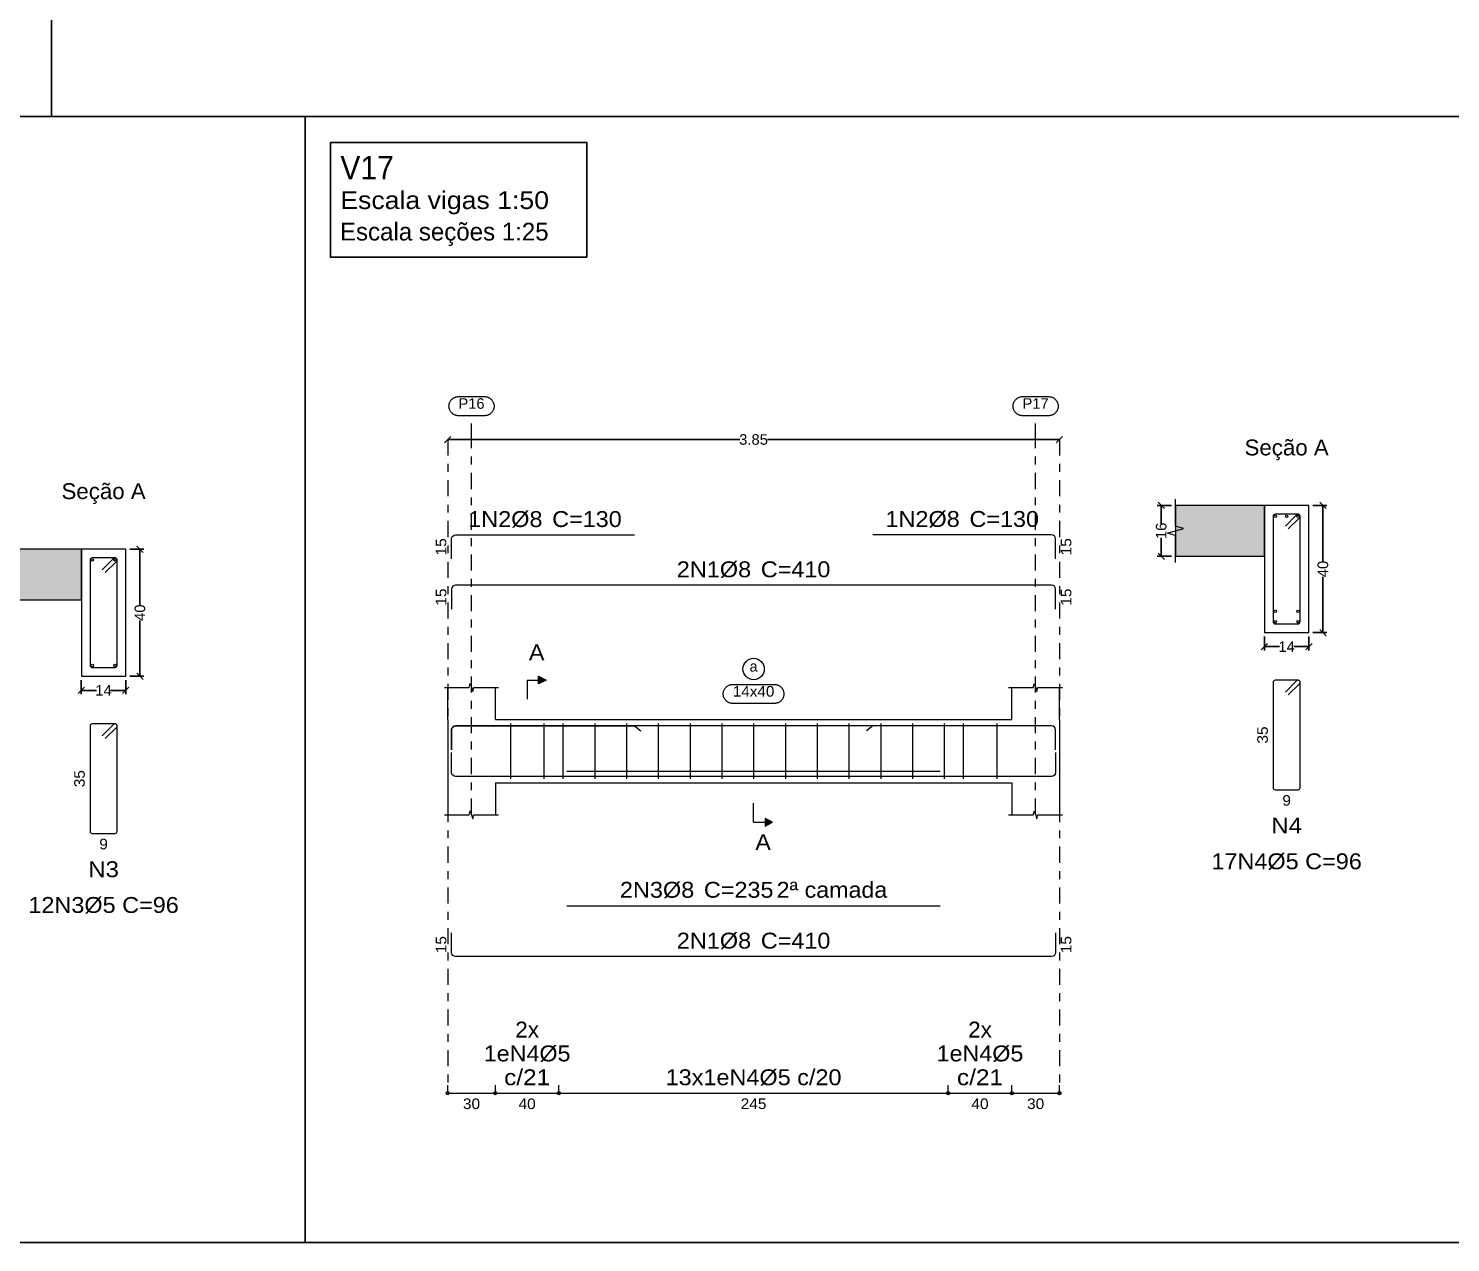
# Model space of a CAD drawing. Header units: centimetres. Extents: x 3194 to 3278, y -951 to -517.
# Drawn here: x 3241.88 to 3259.78, y -686.53 to -671.24 of the extents above; entities that cross this region are included whole.
import ezdxf
from ezdxf.enums import TextEntityAlignment as Align

# ---------------------------------------------------------------- set-up
doc = ezdxf.new("R2010")
doc.units = ezdxf.units.CM
doc.linetypes.add('CYPE_RAYAPUNTO', pattern=[0.4125, 0.2025, -0.105, 0, -0.105])
for name, color, linetype, lineweight in [('ARM_LONGITUDINAL_Ø8', 32, 'Continuous', 9), ('ARM_TRANSVERSAL_Ø5', 120, 'Continuous', 9), ('ELE_ARM_TRANS_TXT_EST', 7, 'Continuous', 9), ('ELE_CONT_NOS', 7, 'Continuous', 9), ('ELE_CONT_VIG_CONCRETO', 7, 'Continuous', 9), ('ELE_COT_COMPRIMENTO_PROJETADO', 8, 'Continuous', 0), ('ELE_COT_COT_ANCORAGENS', 8, 'Continuous', 0), ('ELE_COT_COT_EST', 8, 'Continuous', 0), ('ELE_COT_COT_LIN_APOIOS', 8, 'CYPE_RAYAPUNTO', 0), ('ELE_COT_TEXTOS_ESTRIBOS', 8, 'Continuous', 0), ('ELE_REF_COT_LIN_AUX_COTA', 8, 'CYPE_RAYAPUNTO', 9), ('ELE_REF_LINHAS_MARCAS_PLANTA', 8, 'Continuous', 9), ('ELE_REF_MARCAS_PLANTA', 8, 'Continuous', 9), ('ELE_REF_REF_ESCALA', 3, 'Continuous', 9), ('ELE_REF_REF_NOME', 8, 'Continuous', 9), ('ELE_REF_REF_REFERENCIA', 8, 'Continuous', 9), ('ELE_REF_TEXTO_REF_NOME', 8, 'Continuous', 9), ('ELE_REF_TEXTO_REF_REFERENCIA', 8, 'Continuous', 9), ('POR_ARM_LONG_ARM_TEXTOS', 7, 'Continuous', 9), ('POR_ARM_LONG_TXT_COMP', 7, 'Continuous', 9), ('POR_ARM_LONG_TXT_IND_LAYER_ARM_LONG', 7, 'Continuous', 9), ('SEC_CONT_LAJES_CORTE', 8, 'Continuous', 9), ('SEC_CONT_VIG_CONCRETO_CORTE', 7, 'Continuous', 9), ('SEC_COTAS_SEC_DIM_VIGA', 8, 'Continuous', 0), ('SEC_COTAS_TEXTOS_DETALHE_ESTRIBOS', 8, 'Continuous', 0), ('SEC_REF_TXT_NOMES', 2, 'Continuous', 9), ('SEC_REF_TXT_POSICOES_ARM_ESTRIBOS', 7, 'Continuous', 9)]:
    doc.layers.add(name, color=color, linetype=linetype, lineweight=lineweight)
doc.layers.add('COTA CYPE', color=31, linetype='Continuous')
doc.styles.add('CYPETXT', font='arial.ttf', dxfattribs={"height": 0.2})
doc.styles.add('CYPETXT_0.2', font='arial.ttf', dxfattribs={"height": 0.133333})
doc.dimstyles.new('cype_oblique', dxfattribs={"dimtxt": 0.18, "dimasz": 0.18, "dimexe": 0.05, "dimexo": 0.05, "dimgap": 0, "dimtad": 0, "dimdec": 4, "dimzin": 0, "dimdsep": 46, "dimtxsty": 'CYPETXT_0.2', "dimblk": 'OBLIQUE', "dimtsz": 0.04, "dimcen": 0.09, "dimadec": 0, "dimazin": 0, "dimtfac": 1, "dimtdec": 4, "dimtofl": 0, "dimtmove": 2, "dimatfit": 3, "dimfxl": 1, "dimtolj": 1, "dimtzin": 0, "dimarcsym": 0})

# ---------------------------------------------------------------- blocks, each defined once
blk = doc.blocks.new('*D1545')
at = {"layer": 'Defpoints', "color": 0, "transparency": 16777216}
for p in [(3242.55, -679.4), (3243.11, -679.4), (3243.11, -679.577)]:
    blk.add_point(p, dxfattribs=at)
at = {"layer": 'SEC_COTAS_SEC_DIM_VIGA', "color": 0, "lineweight": -2, "transparency": 16777216}
for p, q in [((3242.55, -679.45), (3242.55, -679.627)), ((3243.11, -679.45), (3243.11, -679.627)), ((3242.51, -679.617), (3242.59, -679.537)), ((3242.55, -679.577), (3242.741, -679.577)), ((3243.11, -679.577), (3242.919, -679.577)), ((3243.07, -679.617), (3243.15, -679.537))]:
    blk.add_line(p, q, dxfattribs=at)
at = {"layer": 'SEC_COTAS_SEC_DIM_VIGA', "color": 0, "transparency": 16777216, "insert": (3242.83, -679.577), "char_height": 0.1333, "attachment_point": 5, "style": 'CYPETXT_0.2'}
blk.add_mtext('\\A1;14', dxfattribs=at)
blk = doc.blocks.new('_OBLIQUE')
at = {"color": 0, "linetype": 'ByBlock'}
blk.add_line((-0.5, -0.5), (0.5, 0.5), dxfattribs=at)
blk = doc.blocks.new('*D1547')
at = {"layer": 'Defpoints', "color": 0, "transparency": 16777216}
for p in [(3243.11, -677.8), (3243.288, -677.8), (3243.11, -679.4)]:
    blk.add_point(p, dxfattribs=at)
at = {"layer": 'SEC_COTAS_SEC_DIM_VIGA', "color": 0, "lineweight": -2, "transparency": 16777216}
for p, q in [((3243.16, -677.8), (3243.338, -677.8)), ((3243.328, -677.84), (3243.248, -677.76)), ((3243.288, -677.8), (3243.288, -678.502)), ((3243.288, -679.4), (3243.288, -678.698)), ((3243.16, -679.4), (3243.338, -679.4)), ((3243.328, -679.44), (3243.248, -679.36))]:
    blk.add_line(p, q, dxfattribs=at)
at = {"layer": 'SEC_COTAS_SEC_DIM_VIGA', "color": 0, "transparency": 16777216, "insert": (3243.288, -678.6), "char_height": 0.1333, "attachment_point": 5, "rotation": 90, "style": 'CYPETXT_0.2'}
blk.add_mtext('\\A1;40', dxfattribs=at)
blk = doc.blocks.new('*D1549')
at = {"layer": 'Defpoints', "color": 0, "transparency": 16777216}
for p in [(3257.441, -678.85), (3258.001, -678.85), (3258.001, -679.027)]:
    blk.add_point(p, dxfattribs=at)
at = {"layer": 'SEC_COTAS_SEC_DIM_VIGA', "color": 0, "lineweight": -2, "transparency": 16777216}
for p, q in [((3257.441, -678.9), (3257.441, -679.077)), ((3258.001, -678.9), (3258.001, -679.077)), ((3257.401, -679.067), (3257.481, -678.987)), ((3257.441, -679.027), (3257.632, -679.027)), ((3258.001, -679.027), (3257.81, -679.027)), ((3257.961, -679.067), (3258.041, -678.987))]:
    blk.add_line(p, q, dxfattribs=at)
at = {"layer": 'SEC_COTAS_SEC_DIM_VIGA', "color": 0, "transparency": 16777216, "insert": (3257.721, -679.027), "char_height": 0.1333, "attachment_point": 5, "style": 'CYPETXT_0.2'}
blk.add_mtext('\\A1;14', dxfattribs=at)
blk = doc.blocks.new('*D1550')
at = {"layer": 'Defpoints', "color": 0, "transparency": 16777216}
for p in [(3256.143, -677.25), (3256.321, -677.25), (3256.321, -677.89)]:
    blk.add_point(p, dxfattribs=at)
at = {"layer": 'SEC_COTAS_SEC_DIM_VIGA', "color": 0, "lineweight": -2, "transparency": 16777216}
for p, q in [((3256.271, -677.25), (3256.093, -677.25)), ((3256.183, -677.29), (3256.103, -677.21)), ((3256.143, -677.25), (3256.143, -677.481)), ((3256.143, -677.89), (3256.143, -677.659)), ((3256.183, -677.93), (3256.103, -677.85)), ((3256.271, -677.89), (3256.093, -677.89))]:
    blk.add_line(p, q, dxfattribs=at)
at = {"layer": 'SEC_COTAS_SEC_DIM_VIGA', "color": 0, "transparency": 16777216, "insert": (3256.143, -677.57), "char_height": 0.1333, "attachment_point": 5, "rotation": 90, "style": 'CYPETXT_0.2'}
blk.add_mtext('\\A1;16', dxfattribs=at)
blk = doc.blocks.new('*D1551')
at = {"layer": 'Defpoints', "color": 0, "transparency": 16777216}
for p in [(3258.001, -677.25), (3258.178, -677.25), (3258.001, -678.85)]:
    blk.add_point(p, dxfattribs=at)
at = {"layer": 'SEC_COTAS_SEC_DIM_VIGA', "color": 0, "lineweight": -2, "transparency": 16777216}
for p, q in [((3258.051, -677.25), (3258.228, -677.25)), ((3258.218, -677.29), (3258.138, -677.21)), ((3258.178, -677.25), (3258.178, -677.952)), ((3258.178, -678.85), (3258.178, -678.148)), ((3258.051, -678.85), (3258.228, -678.85)), ((3258.218, -678.89), (3258.138, -678.81))]:
    blk.add_line(p, q, dxfattribs=at)
at = {"layer": 'SEC_COTAS_SEC_DIM_VIGA', "color": 0, "transparency": 16777216, "insert": (3258.178, -678.05), "char_height": 0.1333, "attachment_point": 5, "rotation": 90, "style": 'CYPETXT_0.2'}
blk.add_mtext('\\A1;40', dxfattribs=at)
blk = doc.blocks.new('*D1552')
at = {"layer": 'Defpoints', "color": 0, "transparency": 16777216}
for p in [(3247.161, -676.42), (3247.161, -676.42), (3254.861, -676.42)]:
    blk.add_point(p, dxfattribs=at)
at = {"layer": 'ELE_COT_COMPRIMENTO_PROJETADO', "color": 0, "lineweight": -2, "transparency": 16777216}
for p, q in [((3247.121, -676.46), (3247.201, -676.38)), ((3247.161, -676.42), (3250.838, -676.42)), ((3254.861, -676.42), (3251.185, -676.42)), ((3254.821, -676.46), (3254.901, -676.38))]:
    blk.add_line(p, q, dxfattribs=at)
at = {"layer": 'ELE_COT_COMPRIMENTO_PROJETADO', "color": 0, "transparency": 16777216, "insert": (3251.011, -676.42), "char_height": 0.1333, "attachment_point": 5, "style": 'CYPETXT_0.2'}
blk.add_mtext('\\A1;3.85', dxfattribs=at)

msp = doc.modelspace()

# ---------------------------------------------------------------- hatches: boundary and pattern name
at = {"layer": 'ELE_REF_LINHAS_MARCAS_PLANTA'}
for points in [[(3248.30545, -679.49591), (3248.30545, -679.39991), (3248.40145, -679.44791)], [(3251.15545, -681.18991), (3251.15545, -681.28591), (3251.25145, -681.23791)]]:
    msp.add_hatch(color=256, dxfattribs=at).paths.add_polyline_path(points)
at = {"layer": 'SEC_CONT_LAJES_CORTE', "true_color": 0xdad7d3}
for points in [[(3256.32078, -677.88976), (3257.44078, -677.88976), (3257.44078, -677.24976), (3256.32078, -677.24976)], [(3241.43033, -678.43962), (3242.55033, -678.43962), (3242.55033, -677.79962), (3241.43033, -677.79962)]]:
    msp.add_hatch(color=254, dxfattribs=at).paths.add_polyline_path(points)

# ---------------------------------------------------------------- linework, layer by layer
for p, q in [((3242.17587, -658.55377), (3242.17587, -672.35504)), ((3196.8194, -672.35504), (3259.9194, -672.35504)), ((3245.36642, -672.35504), (3245.36642, -686.52861)), ((3196.8194, -686.52861), (3259.9194, -686.52861))]:
    msp.add_line(p, q)
at = {"layer": 'ARM_LONGITUDINAL_Ø8'}
for p, q in [((3249.51145, -680.02491), (3249.59071, -680.08588)), ((3252.51145, -680.02491), (3252.43219, -680.08588))]:
    msp.add_line(p, q, dxfattribs=at)
for points in [[(3247.21145, -677.92103), (3247.21145, -677.66903), (3247.2151, -677.65066), (3247.22551, -677.63508), (3247.24108, -677.62468), (3247.25945, -677.62103), (3249.51145, -677.62103)], [(3254.81145, -677.91976), (3254.81145, -677.66776), (3254.80779, -677.64939), (3254.79739, -677.63382), (3254.78182, -677.62341), (3254.76345, -677.61976), (3252.51145, -677.61976)], [(3254.81145, -678.5535), (3254.81145, -678.3015), (3254.80779, -678.28313), (3254.79739, -678.26756), (3254.78182, -678.25715), (3254.76345, -678.2535), (3247.25945, -678.2535), (3247.24108, -678.25715), (3247.22551, -678.26756), (3247.2151, -678.28313), (3247.21145, -678.3015), (3247.21145, -678.5535)], [(3254.81145, -680.32491), (3254.81145, -680.07291), (3254.80779, -680.05454), (3254.79739, -680.03897), (3254.78182, -680.02856), (3254.76345, -680.02491), (3247.25945, -680.02491), (3247.24108, -680.02856), (3247.22551, -680.03897), (3247.2151, -680.05454), (3247.21145, -680.07291), (3247.21145, -680.32491)], [(3247.21145, -680.32491), (3247.21145, -680.07291), (3247.2151, -680.05454), (3247.22551, -680.03897), (3247.24108, -680.02856), (3247.25945, -680.02491), (3249.51145, -680.02491)], [(3254.81145, -680.32491), (3254.81145, -680.07291), (3254.80779, -680.05454), (3254.79739, -680.03897), (3254.78182, -680.02856), (3254.76345, -680.02491), (3252.51145, -680.02491)], [(3254.81145, -680.36091), (3254.81145, -680.61291), (3254.80779, -680.63128), (3254.79739, -680.64685), (3254.78182, -680.65726), (3254.76345, -680.66091), (3247.25945, -680.66091), (3247.24108, -680.65726), (3247.22551, -680.64685), (3247.2151, -680.63128), (3247.21145, -680.61291), (3247.21145, -680.36091)], [(3248.66145, -680.59491), (3253.36145, -680.59491)], [(3248.66145, -682.28791), (3253.36145, -682.28791)], [(3254.81145, -682.62791), (3254.81145, -682.87991), (3254.80779, -682.89828), (3254.79739, -682.91385), (3254.78182, -682.92426), (3254.76345, -682.92791), (3247.25945, -682.92791), (3247.24108, -682.92426), (3247.22551, -682.91385), (3247.2151, -682.89828), (3247.21145, -682.87991), (3247.21145, -682.62791)]]:
    msp.add_lwpolyline(points, dxfattribs=at)
for centre in [(3257.57678, -677.38576), (3257.72078, -677.38576), (3257.86478, -677.38576), (3242.68633, -677.93562), (3242.97433, -677.93562), (3257.57678, -678.58176), (3257.86478, -678.58176), (3257.57678, -678.71376), (3257.86478, -678.71376), (3242.68633, -679.26362), (3242.97433, -679.26362)]:
    msp.add_circle(centre, 0.016, dxfattribs=at)
at = {"layer": 'ARM_TRANSVERSAL_Ø5'}
for p, q in [((3247.95145, -679.99291), (3247.95145, -680.69291)), ((3248.37145, -679.99291), (3248.37145, -680.69291)), ((3248.61145, -679.99291), (3248.61145, -680.69291)), ((3249.01145, -679.99291), (3249.01145, -680.69291)), ((3249.41145, -679.99291), (3249.41145, -680.69291)), ((3249.81145, -679.99291), (3249.81145, -680.69291)), ((3250.21145, -679.99291), (3250.21145, -680.69291)), ((3250.61145, -679.99291), (3250.61145, -680.69291)), ((3251.01145, -679.99291), (3251.01145, -680.69291)), ((3251.41145, -679.99291), (3251.41145, -680.69291)), ((3251.81145, -679.99291), (3251.81145, -680.69291)), ((3252.21145, -679.99291), (3252.21145, -680.69291)), ((3252.61145, -679.99291), (3252.61145, -680.69291)), ((3253.01145, -679.99291), (3253.01145, -680.69291)), ((3253.41145, -679.99291), (3253.41145, -680.69291)), ((3253.65145, -679.99291), (3253.65145, -680.69291)), ((3254.07145, -679.99291), (3254.07145, -680.69291))]:
    msp.add_line(p, q, dxfattribs=at)
for points in [[(3257.74175, -677.54557), (3257.88317, -677.40415), (3257.8864, -677.40021), (3257.8888, -677.39571), (3257.89028, -677.39083), (3257.89078, -677.38576), (3257.89028, -677.38069), (3257.8888, -677.37581), (3257.8864, -677.37132), (3257.88317, -677.36738), (3257.87923, -677.36414), (3257.87473, -677.36174), (3257.86985, -677.36026), (3257.86478, -677.35976), (3257.57678, -677.35976), (3257.56683, -677.36174), (3257.5584, -677.36738), (3257.55276, -677.37581), (3257.55078, -677.38576), (3257.55078, -678.71376), (3257.55276, -678.72371), (3257.5584, -678.73215), (3257.56683, -678.73778), (3257.57678, -678.73976), (3257.86478, -678.73976), (3257.87473, -678.73778), (3257.88317, -678.73215), (3257.8888, -678.72371), (3257.89078, -678.71376), (3257.89078, -677.38576), (3257.89028, -677.38069), (3257.8888, -677.37581), (3257.8864, -677.37132), (3257.88317, -677.36738), (3257.87923, -677.36414), (3257.87473, -677.36174), (3257.86985, -677.36026), (3257.86478, -677.35976), (3257.85971, -677.36026), (3257.85483, -677.36174), (3257.85034, -677.36414), (3257.8464, -677.36738), (3257.70498, -677.5088)], [(3242.8513, -678.09543), (3242.99272, -677.95401), (3242.99595, -677.95007), (3242.99835, -677.94557), (3242.99983, -677.94069), (3243.00033, -677.93562), (3242.99983, -677.93055), (3242.99835, -677.92567), (3242.99595, -677.92118), (3242.99272, -677.91724), (3242.98878, -677.914), (3242.98428, -677.9116), (3242.97941, -677.91012), (3242.97433, -677.90962), (3242.68633, -677.90962), (3242.67638, -677.9116), (3242.66795, -677.91724), (3242.66231, -677.92567), (3242.66033, -677.93562), (3242.66033, -679.26362), (3242.66231, -679.27357), (3242.66795, -679.28201), (3242.67638, -679.28764), (3242.68633, -679.28962), (3242.97433, -679.28962), (3242.98428, -679.28764), (3242.99272, -679.28201), (3242.99835, -679.27357), (3243.00033, -679.26362), (3243.00033, -677.93562), (3242.99983, -677.93055), (3242.99835, -677.92567), (3242.99595, -677.92118), (3242.99272, -677.91724), (3242.98878, -677.914), (3242.98428, -677.9116), (3242.97941, -677.91012), (3242.97433, -677.90962), (3242.96926, -677.91012), (3242.96438, -677.9116), (3242.95989, -677.914), (3242.95595, -677.91724), (3242.81453, -678.05866)], [(3257.74175, -679.6349), (3257.88317, -679.49348), (3257.8864, -679.48954), (3257.8888, -679.48504), (3257.89028, -679.48017), (3257.89078, -679.47509), (3257.89028, -679.47002), (3257.8888, -679.46514), (3257.8864, -679.46065), (3257.88317, -679.45671), (3257.87923, -679.45348), (3257.87473, -679.45107), (3257.86985, -679.44959), (3257.86478, -679.44909), (3257.57678, -679.44909), (3257.56683, -679.45107), (3257.5584, -679.45671), (3257.55276, -679.46514), (3257.55078, -679.47509), (3257.55078, -680.80309), (3257.55276, -680.81304), (3257.5584, -680.82148), (3257.56683, -680.82711), (3257.57678, -680.82909), (3257.86478, -680.82909), (3257.87473, -680.82711), (3257.88317, -680.82148), (3257.8888, -680.81304), (3257.89078, -680.80309), (3257.89078, -679.47509), (3257.89028, -679.47002), (3257.8888, -679.46514), (3257.8864, -679.46065), (3257.88317, -679.45671), (3257.87923, -679.45348), (3257.87473, -679.45107), (3257.86985, -679.44959), (3257.86478, -679.44909), (3257.85971, -679.44959), (3257.85483, -679.45107), (3257.85034, -679.45348), (3257.8464, -679.45671), (3257.70498, -679.59813)], [(3242.8513, -680.18476), (3242.99272, -680.04334), (3242.99595, -680.0394), (3242.99835, -680.03491), (3242.99983, -680.03003), (3243.00033, -680.02496), (3242.99983, -680.01988), (3242.99835, -680.01501), (3242.99595, -680.01051), (3242.99272, -680.00657), (3242.98878, -680.00334), (3242.98428, -680.00093), (3242.97941, -679.99946), (3242.97433, -679.99896), (3242.68633, -679.99896), (3242.67638, -680.00093), (3242.66795, -680.00657), (3242.66231, -680.01501), (3242.66033, -680.02496), (3242.66033, -681.35296), (3242.66231, -681.36291), (3242.66795, -681.37134), (3242.67638, -681.37698), (3242.68633, -681.37896), (3242.97433, -681.37896), (3242.98428, -681.37698), (3242.99272, -681.37134), (3242.99835, -681.36291), (3243.00033, -681.35296), (3243.00033, -680.02496), (3242.99983, -680.01988), (3242.99835, -680.01501), (3242.99595, -680.01051), (3242.99272, -680.00657), (3242.98878, -680.00334), (3242.98428, -680.00093), (3242.97941, -679.99946), (3242.97433, -679.99896), (3242.96926, -679.99946), (3242.96438, -680.00093), (3242.95989, -680.00334), (3242.95595, -680.00657), (3242.81453, -680.14799)]]:
    msp.add_lwpolyline(points, dxfattribs=at)
at = {"layer": 'COTA CYPE'}
msp.add_lwpolyline([(3245.68485, -672.67949), (3248.91126, -672.67949), (3248.91126, -674.12297), (3245.68485, -674.12297)], close=True, dxfattribs=at)
at = {"layer": 'ELE_CONT_NOS'}
for p, q in [((3247.16145, -679.94291), (3247.16145, -679.54291)), ((3247.76145, -679.94291), (3247.76145, -679.54291)), ((3254.26145, -679.94291), (3254.26145, -679.54291)), ((3254.86145, -679.94291), (3254.86145, -679.54291)), ((3247.16145, -680.74291), (3247.16145, -681.14291)), ((3247.76145, -680.74291), (3247.76145, -681.14291)), ((3254.26145, -680.74291), (3254.26145, -681.14291)), ((3254.86145, -680.74291), (3254.86145, -681.14291))]:
    msp.add_line(p, q, dxfattribs=at)
for points in [[(3247.12145, -679.54291), (3247.43145, -679.54291), (3247.44645, -679.49291), (3247.47645, -679.59291), (3247.49145, -679.54291), (3247.80145, -679.54291)], [(3254.22145, -679.54291), (3254.53145, -679.54291), (3254.54645, -679.49291), (3254.57645, -679.59291), (3254.59145, -679.54291), (3254.90145, -679.54291)], [(3247.16145, -679.94291), (3247.16145, -680.74291)], [(3254.86145, -679.94291), (3254.86145, -680.74291)], [(3247.12145, -681.14291), (3247.43145, -681.14291), (3247.44645, -681.09291), (3247.47645, -681.19291), (3247.49145, -681.14291), (3247.80145, -681.14291)], [(3254.22145, -681.14291), (3254.53145, -681.14291), (3254.54645, -681.09291), (3254.57645, -681.19291), (3254.59145, -681.14291), (3254.90145, -681.14291)]]:
    msp.add_lwpolyline(points, dxfattribs=at)
at = {"layer": 'ELE_CONT_VIG_CONCRETO'}
for p, q in [((3247.76145, -679.94291), (3254.26145, -679.94291)), ((3247.76145, -680.74291), (3254.26145, -680.74291))]:
    msp.add_line(p, q, dxfattribs=at)
at = {"layer": 'ELE_COT_COT_EST'}
for p, q in [((3247.16145, -684.64791), (3247.16145, -684.54791)), ((3247.76145, -684.64791), (3247.76145, -684.54791)), ((3248.56145, -684.64791), (3248.56145, -684.54791)), ((3253.46145, -684.64791), (3253.46145, -684.54791)), ((3254.26145, -684.64791), (3254.26145, -684.54791))]:
    msp.add_line(p, q, dxfattribs=at)
for points in [[(3247.16145, -684.64791), (3247.76145, -684.64791), (3247.76145, -684.54791)], [(3247.76145, -684.64791), (3248.56145, -684.64791), (3248.56145, -684.54791)], [(3248.56145, -684.64791), (3253.46145, -684.64791), (3253.46145, -684.54791)], [(3253.46145, -684.64791), (3254.26145, -684.64791), (3254.26145, -684.54791)], [(3254.26145, -684.64791), (3254.86145, -684.64791), (3254.86145, -684.54791)]]:
    msp.add_lwpolyline(points, dxfattribs=at)
for centre in [(3247.16145, -684.64791), (3247.76145, -684.64791), (3247.76145, -684.64791), (3248.56145, -684.64791), (3248.56145, -684.64791), (3253.46145, -684.64791), (3253.46145, -684.64791), (3254.26145, -684.64791), (3254.26145, -684.64791), (3254.86145, -684.64791)]:
    msp.add_circle(centre, 0.02, dxfattribs=at)
at = {"layer": 'ELE_COT_COT_LIN_APOIOS'}
for p, q in [((3247.16145, -676.41976), (3247.16145, -684.64791)), ((3254.86145, -676.41976), (3254.86145, -684.64791))]:
    msp.add_line(p, q, dxfattribs=at)
at = {"layer": 'ELE_REF_COT_LIN_AUX_COTA'}
for p, q in [((3247.46145, -676.41976), (3247.46145, -676.11976)), ((3254.56145, -676.41976), (3254.56145, -676.11976)), ((3247.46145, -681.14291), (3247.46145, -676.41976)), ((3254.56145, -681.14291), (3254.56145, -676.41976))]:
    msp.add_line(p, q, dxfattribs=at)
at = {"layer": 'ELE_REF_LINHAS_MARCAS_PLANTA'}
for p, q in [((3248.16145, -679.44791), (3248.16145, -679.68791)), ((3248.16145, -679.44791), (3248.30545, -679.44791)), ((3251.01145, -681.23791), (3251.01145, -680.99791)), ((3251.01145, -681.23791), (3251.15545, -681.23791))]:
    msp.add_line(p, q, dxfattribs=at)
for points in [[(3248.30545, -679.49591), (3248.30545, -679.39991), (3248.40145, -679.44791)], [(3251.15545, -681.18991), (3251.15545, -681.28591), (3251.25145, -681.23791)]]:
    msp.add_lwpolyline(points, close=True, dxfattribs=at)
at = {"layer": 'ELE_REF_REF_NOME'}
msp.add_lwpolyline([(3251.27345, -679.50291), (3251.28146, -679.50318), (3251.28944, -679.50398), (3251.29735, -679.50531), (3251.30515, -679.50717), (3251.31281, -679.50955), (3251.3203, -679.51243), (3251.32757, -679.51581), (3251.3346, -679.51966), (3251.34136, -679.52398), (3251.34782, -679.52873), (3251.35394, -679.53391), (3251.35971, -679.53949), (3251.36509, -679.54543), (3251.37006, -679.55173), (3251.3746, -679.55834), (3251.37868, -679.56524), (3251.3823, -679.5724), (3251.38543, -679.57978), (3251.38806, -679.58736), (3251.39018, -679.59509), (3251.39178, -679.60295), (3251.39285, -679.6109), (3251.39338, -679.6189), (3251.39338, -679.62692), (3251.39285, -679.63492), (3251.39178, -679.64287), (3251.39018, -679.65073), (3251.38806, -679.65846), (3251.38543, -679.66604), (3251.3823, -679.67342), (3251.37868, -679.68058), (3251.3746, -679.68748), (3251.37006, -679.69409), (3251.36509, -679.70038), (3251.35971, -679.70633), (3251.35394, -679.71191), (3251.34782, -679.71709), (3251.34136, -679.72184), (3251.3346, -679.72616), (3251.32757, -679.73001), (3251.3203, -679.73339), (3251.31281, -679.73627), (3251.30515, -679.73865), (3251.29735, -679.7405), (3251.28944, -679.74184), (3251.28146, -679.74264), (3251.27345, -679.74291), (3250.74945, -679.74291), (3250.74143, -679.74264), (3250.73345, -679.74184), (3250.72555, -679.7405), (3250.71774, -679.73865), (3250.71009, -679.73627), (3250.7026, -679.73339), (3250.69533, -679.73001), (3250.68829, -679.72616), (3250.68153, -679.72184), (3250.67508, -679.71709), (3250.66895, -679.71191), (3250.66319, -679.70633), (3250.65781, -679.70038), (3250.65284, -679.69409), (3250.6483, -679.68748), (3250.64421, -679.68058), (3250.6406, -679.67342), (3250.63747, -679.66604), (3250.63484, -679.65846), (3250.63272, -679.65073), (3250.63112, -679.64287), (3250.63005, -679.63492), (3250.62952, -679.62692), (3250.62952, -679.6189), (3250.63005, -679.6109), (3250.63112, -679.60295), (3250.63272, -679.59509), (3250.63484, -679.58736), (3250.63747, -679.57978), (3250.6406, -679.5724), (3250.64421, -679.56524), (3250.6483, -679.55834), (3250.65284, -679.55173), (3250.65781, -679.54543), (3250.66319, -679.53949), (3250.66895, -679.53391), (3250.67508, -679.52873), (3250.68153, -679.52398), (3250.68829, -679.51966), (3250.69533, -679.51581), (3250.7026, -679.51243), (3250.71009, -679.50955), (3250.71774, -679.50717), (3250.72555, -679.50531), (3250.73345, -679.50398), (3250.74143, -679.50318), (3250.74945, -679.50291), (3251.27345, -679.50291)], close=True, dxfattribs=at)
msp.add_circle((3251.01145, -679.3082), 0.13471, dxfattribs=at)
at = {"layer": 'ELE_REF_REF_REFERENCIA'}
for points in [[(3247.62545, -675.87976), (3247.63346, -675.88003), (3247.64144, -675.88083), (3247.64935, -675.88216), (3247.65715, -675.88402), (3247.66481, -675.8864), (3247.6723, -675.88928), (3247.67957, -675.89266), (3247.6866, -675.89651), (3247.69336, -675.90083), (3247.69982, -675.90558), (3247.70594, -675.91076), (3247.71171, -675.91634), (3247.71709, -675.92229), (3247.72206, -675.92858), (3247.7266, -675.93519), (3247.73068, -675.94209), (3247.7343, -675.94925), (3247.73743, -675.95663), (3247.74006, -675.96421), (3247.74218, -675.97194), (3247.74378, -675.9798), (3247.74485, -675.98775), (3247.74538, -675.99575), (3247.74538, -676.00377), (3247.74485, -676.01177), (3247.74378, -676.01972), (3247.74218, -676.02758), (3247.74006, -676.03531), (3247.73743, -676.04289), (3247.7343, -676.05027), (3247.73068, -676.05743), (3247.7266, -676.06433), (3247.72206, -676.07094), (3247.71709, -676.07724), (3247.71171, -676.08318), (3247.70594, -676.08876), (3247.69982, -676.09394), (3247.69336, -676.09869), (3247.6866, -676.10301), (3247.67957, -676.10686), (3247.6723, -676.11024), (3247.66481, -676.11312), (3247.65715, -676.1155), (3247.64935, -676.11736), (3247.64144, -676.11869), (3247.63346, -676.11949), (3247.62545, -676.11976), (3247.29745, -676.11976), (3247.28943, -676.11949), (3247.28145, -676.11869), (3247.27355, -676.11736), (3247.26574, -676.1155), (3247.25809, -676.11312), (3247.2506, -676.11024), (3247.24333, -676.10686), (3247.23629, -676.10301), (3247.22953, -676.09869), (3247.22308, -676.09394), (3247.21695, -676.08876), (3247.21119, -676.08318), (3247.20581, -676.07724), (3247.20084, -676.07094), (3247.1963, -676.06433), (3247.19221, -676.05743), (3247.1886, -676.05027), (3247.18547, -676.04289), (3247.18284, -676.03531), (3247.18072, -676.02758), (3247.17912, -676.01972), (3247.17805, -676.01177), (3247.17752, -676.00377), (3247.17752, -675.99575), (3247.17805, -675.98775), (3247.17912, -675.9798), (3247.18072, -675.97194), (3247.18284, -675.96421), (3247.18547, -675.95663), (3247.1886, -675.94925), (3247.19221, -675.94209), (3247.1963, -675.93519), (3247.20084, -675.92858), (3247.20581, -675.92229), (3247.21119, -675.91634), (3247.21695, -675.91076), (3247.22308, -675.90558), (3247.22953, -675.90083), (3247.23629, -675.89651), (3247.24333, -675.89266), (3247.2506, -675.88928), (3247.25809, -675.8864), (3247.26574, -675.88402), (3247.27355, -675.88216), (3247.28145, -675.88083), (3247.28943, -675.88003), (3247.29745, -675.87976), (3247.62545, -675.87976)], [(3254.72545, -675.87976), (3254.73346, -675.88003), (3254.74144, -675.88083), (3254.74935, -675.88216), (3254.75715, -675.88402), (3254.76481, -675.8864), (3254.7723, -675.88928), (3254.77957, -675.89266), (3254.7866, -675.89651), (3254.79336, -675.90083), (3254.79982, -675.90558), (3254.80594, -675.91076), (3254.81171, -675.91634), (3254.81709, -675.92229), (3254.82206, -675.92858), (3254.8266, -675.93519), (3254.83068, -675.94209), (3254.8343, -675.94925), (3254.83743, -675.95663), (3254.84006, -675.96421), (3254.84218, -675.97194), (3254.84378, -675.9798), (3254.84485, -675.98775), (3254.84538, -675.99575), (3254.84538, -676.00377), (3254.84485, -676.01177), (3254.84378, -676.01972), (3254.84218, -676.02758), (3254.84006, -676.03531), (3254.83743, -676.04289), (3254.8343, -676.05027), (3254.83068, -676.05743), (3254.8266, -676.06433), (3254.82206, -676.07094), (3254.81709, -676.07724), (3254.81171, -676.08318), (3254.80594, -676.08876), (3254.79982, -676.09394), (3254.79336, -676.09869), (3254.7866, -676.10301), (3254.77957, -676.10686), (3254.7723, -676.11024), (3254.76481, -676.11312), (3254.75715, -676.1155), (3254.74935, -676.11736), (3254.74144, -676.11869), (3254.73346, -676.11949), (3254.72545, -676.11976), (3254.39745, -676.11976), (3254.38943, -676.11949), (3254.38145, -676.11869), (3254.37355, -676.11736), (3254.36574, -676.1155), (3254.35809, -676.11312), (3254.3506, -676.11024), (3254.34333, -676.10686), (3254.33629, -676.10301), (3254.32953, -676.09869), (3254.32308, -676.09394), (3254.31695, -676.08876), (3254.31119, -676.08318), (3254.30581, -676.07724), (3254.30084, -676.07094), (3254.2963, -676.06433), (3254.29221, -676.05743), (3254.2886, -676.05027), (3254.28547, -676.04289), (3254.28284, -676.03531), (3254.28072, -676.02758), (3254.27912, -676.01972), (3254.27805, -676.01177), (3254.27752, -676.00377), (3254.27752, -675.99575), (3254.27805, -675.98775), (3254.27912, -675.9798), (3254.28072, -675.97194), (3254.28284, -675.96421), (3254.28547, -675.95663), (3254.2886, -675.94925), (3254.29221, -675.94209), (3254.2963, -675.93519), (3254.30084, -675.92858), (3254.30581, -675.92229), (3254.31119, -675.91634), (3254.31695, -675.91076), (3254.32308, -675.90558), (3254.32953, -675.90083), (3254.33629, -675.89651), (3254.34333, -675.89266), (3254.3506, -675.88928), (3254.35809, -675.8864), (3254.36574, -675.88402), (3254.37355, -675.88216), (3254.38145, -675.88083), (3254.38943, -675.88003), (3254.39745, -675.87976), (3254.72545, -675.87976)]]:
    msp.add_lwpolyline(points, close=True, dxfattribs=at)
at = {"layer": 'SEC_CONT_LAJES_CORTE'}
for points in [[(3256.32078, -677.96976), (3256.32078, -677.62976), (3256.22078, -677.59976), (3256.42078, -677.53976), (3256.32078, -677.50976), (3256.32078, -677.16976)], [(3256.32078, -677.88976), (3257.44078, -677.88976), (3257.44078, -677.24976), (3256.32078, -677.24976)], [(3241.43033, -678.43962), (3242.55033, -678.43962), (3242.55033, -677.79962), (3241.43033, -677.79962)]]:
    msp.add_lwpolyline(points, dxfattribs=at)
at = {"layer": 'SEC_CONT_LAJES_CORTE', "color": 254, "true_color": 0xdad7d3}
for points in [[(3256.32078, -677.88976), (3257.44078, -677.88976), (3257.44078, -677.24976), (3256.32078, -677.24976)], [(3241.43033, -678.43962), (3242.55033, -678.43962), (3242.55033, -677.79962), (3241.43033, -677.79962)]]:
    msp.add_lwpolyline(points, close=True, dxfattribs=at)
at = {"layer": 'SEC_CONT_VIG_CONCRETO_CORTE'}
for points in [[(3258.00078, -677.24976), (3257.44078, -677.24976), (3257.44078, -678.84976), (3258.00078, -678.84976), (3258.00078, -677.24976)], [(3243.11033, -677.79962), (3242.55033, -677.79962), (3242.55033, -679.39962), (3243.11033, -679.39962), (3243.11033, -677.79962)]]:
    msp.add_lwpolyline(points, close=True, dxfattribs=at)

# ---------------------------------------------------------------- texts
at = {"layer": 'COTA CYPE', "style": 'CYPETXT', "width": 0.911221}
msp.add_text('V17', height=0.297399, dxfattribs=at).set_placement((3245.81026, -673.14626), (3246.48387, -673.14626), align=Align.FIT)
at = {"layer": 'ELE_ARM_TRANS_TXT_EST', "style": 'CYPETXT'}
for s, width, p, p2 in [('2x', 1.016644, (3248.01145, -683.94791), (3248.31145, -683.94791)), ('2x', 1.016644, (3253.71145, -683.94791), (3254.01145, -683.94791)), ('1eN4%%c5', 1.049339, (3247.61545, -684.24791), (3248.70745, -684.24791)), ('1eN4%%c5', 1.049339, (3253.31545, -684.24791), (3254.40745, -684.24791)), ('c/21', 1.096376, (3247.87195, -684.54791), (3248.45095, -684.54791)), ('13x1eN4%%c5 c/20', 1.055863, (3249.90445, -684.54791), (3252.11845, -684.54791)), ('c/21', 1.096376, (3253.57195, -684.54791), (3254.15095, -684.54791))]:
    msp.add_text(s, height=0.2, dxfattribs=dict(at, width=width)).set_placement(p, p2, align=Align.FIT)
at = {"layer": 'ELE_COT_COT_ANCORAGENS', "style": 'CYPETXT', "width": 1.042546}
for p, p2 in [((3247.14478, -677.87903), (3247.14478, -677.66303)), ((3255.01145, -677.87776), (3255.01145, -677.66176)), ((3247.14478, -678.5115), (3247.14478, -678.2955)), ((3255.01145, -678.5115), (3255.01145, -678.2955)), ((3247.14478, -682.88591), (3247.14478, -682.66991)), ((3255.01145, -682.88591), (3255.01145, -682.66991))]:
    msp.add_text('15', height=0.133333, rotation=90, dxfattribs=at).set_placement(p, p2, align=Align.FIT)
at = {"layer": 'ELE_COT_TEXTOS_ESTRIBOS', "style": 'CYPETXT', "width": 1.042546}
for s, p, p2 in [('30', (3247.35345, -684.84791), (3247.56945, -684.84791)), ('40', (3248.05345, -684.84791), (3248.26945, -684.84791)), ('245', (3250.84945, -684.84791), (3251.17345, -684.84791)), ('40', (3253.75345, -684.84791), (3253.96945, -684.84791)), ('30', (3254.45345, -684.84791), (3254.66945, -684.84791))]:
    msp.add_text(s, height=0.133333, dxfattribs=at).set_placement(p, p2, align=Align.FIT)
at = {"layer": 'ELE_REF_MARCAS_PLANTA', "style": 'CYPETXT', "width": 1.044083}
for p, p2 in [((3248.18395, -679.19791), (3248.37895, -679.19791)), ((3251.03395, -681.58791), (3251.22895, -681.58791))]:
    msp.add_text('A', height=0.2, dxfattribs=at).set_placement(p, p2, align=Align.FIT)
at = {"layer": 'ELE_REF_REF_ESCALA', "style": 'CYPETXT'}
for s, width, p, p2 in [('Escala vigas 1:50', 1.075389, (3245.81026, -673.51801), (3248.43667, -673.51801)), ('Escala seções 1:25', 0.971968, (3245.80539, -673.91413), (3248.4318, -673.91413))]:
    msp.add_text(s, height=0.2230494, dxfattribs=dict(at, width=width)).set_placement(p, p2, align=Align.FIT)
at = {"layer": 'ELE_REF_TEXTO_REF_NOME', "style": 'CYPETXT'}
for s, height, width, p, p2 in [('a', 0.13333, 0.984627, (3250.96045, -679.34154), (3251.06245, -679.34154)), ('14x40', 0.133333, 1.032505, (3250.74945, -679.65624), (3251.27345, -679.65624))]:
    msp.add_text(s, height=height, dxfattribs=dict(at, width=width)).set_placement(p, p2, align=Align.FIT)
at = {"layer": 'ELE_REF_TEXTO_REF_REFERENCIA', "style": 'CYPETXT', "width": 0.989671}
for s, p, p2 in [('P16', (3247.29745, -676.03309), (3247.62545, -676.03309)), ('P17', (3254.39745, -676.03309), (3254.72545, -676.03309))]:
    msp.add_text(s, height=0.133333, dxfattribs=at).set_placement(p, p2, align=Align.FIT)
at = {"layer": 'POR_ARM_LONG_ARM_TEXTOS', "style": 'CYPETXT', "width": 1.057309}
for s, p, p2 in [('1N2%%c8', (3247.41895, -677.52103), (3248.35495, -677.52103)), ('1N2%%c8', (3252.67095, -677.51976), (3253.60695, -677.51976)), ('2N1%%c8', (3250.04495, -678.1535), (3250.98095, -678.1535)), ('2N3%%c8', (3249.32895, -682.18791), (3250.26495, -682.18791)), ('2N1%%c8', (3250.04495, -682.82791), (3250.98095, -682.82791))]:
    msp.add_text(s, height=0.2, dxfattribs=at).set_placement(p, p2, align=Align.FIT)
at = {"layer": 'POR_ARM_LONG_TXT_COMP', "style": 'CYPETXT', "width": 1.053117}
for s, p, p2 in [(' C=130', (3248.39495, -677.52103), (3249.35195, -677.52103)), (' C=130', (3253.64695, -677.51976), (3254.60395, -677.51976)), (' C=410', (3251.02095, -678.1535), (3251.97795, -678.1535)), (' C=235', (3250.30495, -682.18791), (3251.26195, -682.18791)), (' C=410', (3251.02095, -682.82791), (3251.97795, -682.82791))]:
    msp.add_text(s, height=0.2, dxfattribs=at).set_placement(p, p2, align=Align.FIT)
at = {"layer": 'POR_ARM_LONG_TXT_IND_LAYER_ARM_LONG', "style": 'CYPETXT', "width": 1.046284}
msp.add_text('2ª camada', height=0.2, dxfattribs=at).set_placement((3251.30195, -682.18791), (3252.69395, -682.18791), align=Align.FIT)
at = {"layer": 'SEC_COTAS_TEXTOS_DETALHE_ESTRIBOS', "style": 'CYPETXT', "width": 1.042546}
for p, p2 in [((3257.48411, -680.24709), (3257.48411, -680.03109)), ((3242.59367, -680.79696), (3242.59367, -680.58096))]:
    msp.add_text('35', height=0.133333, rotation=90, dxfattribs=at).set_placement(p, p2, align=Align.FIT)
for p, p2 in [((3257.66678, -681.02909), (3257.77478, -681.02909)), ((3242.77633, -681.57896), (3242.88433, -681.57896))]:
    msp.add_text('9', height=0.13333, dxfattribs=at).set_placement(p, p2, align=Align.FIT)
at = {"layer": 'SEC_REF_TXT_NOMES', "style": 'CYPETXT', "width": 1.002256}
for p, p2 in [((3257.19128, -676.61976), (3258.25028, -676.61976)), ((3242.30083, -677.16962), (3243.35983, -677.16962))]:
    msp.add_text('Seção A', height=0.2, dxfattribs=at).set_placement(p, p2, align=Align.FIT)
at = {"layer": 'SEC_REF_TXT_POSICOES_ARM_ESTRIBOS', "style": 'CYPETXT'}
for s, width, p, p2 in [('N4', 1.083541, (3257.52728, -681.37909), (3257.91428, -681.37909)), ('N3', 1.083541, (3242.63683, -681.92896), (3243.02383, -681.92896)), ('17N4%%c5 C=96', 1.055186, (3256.77428, -681.82909), (3258.66728, -681.82909)), ('12N3%%c5 C=96', 1.055186, (3241.88383, -682.37896), (3243.77683, -682.37896))]:
    msp.add_text(s, height=0.2, dxfattribs=dict(at, width=width)).set_placement(p, p2, align=Align.FIT)

# ---------------------------------------------------------------- dimensions: what is measured, and where the dimension line sits
at = {"layer": 'ELE_COT_COMPRIMENTO_PROJETADO'}
dim = msp.add_aligned_dim(p1=(3254.86145, -676.41976), p2=(3247.16145, -676.41976), distance=0, text='3.85', dimstyle='cype_oblique', override={"dimexe": 0, "dimexo": 0}, dxfattribs=at)
dim.commit()
dim.dimension.update_dxf_attribs({"geometry": '*D1552', "text_midpoint": (3251.01145, -676.41976)})
at = {"layer": 'SEC_COTAS_SEC_DIM_VIGA'}
for p1, p2, distance, text, picture, middle in [((3256.32078, -677.88976), (3256.32078, -677.24976), 0.17733, '16', '*D1550', (3256.14345, -677.56976)), ((3258.00078, -678.84976), (3258.00078, -677.24976), -0.17733, '40', '*D1551', (3258.17811, -678.04976)), ((3243.11033, -679.39962), (3243.11033, -677.79962), -0.17733, '40', '*D1547', (3243.28767, -678.59962)), ((3257.44078, -678.84976), (3258.00078, -678.84976), -0.17733, '14', '*D1549', (3257.72078, -679.02709)), ((3242.55033, -679.39962), (3243.11033, -679.39962), -0.17733, '14', '*D1545', (3242.83033, -679.57696))]:
    dim = msp.add_aligned_dim(p1=p1, p2=p2, distance=distance, text=text, dimstyle='cype_oblique', dxfattribs=at)
    dim.commit()
    dim.dimension.update_dxf_attribs({"geometry": picture, "text_midpoint": middle})

doc.saveas('drawing.dxf')
